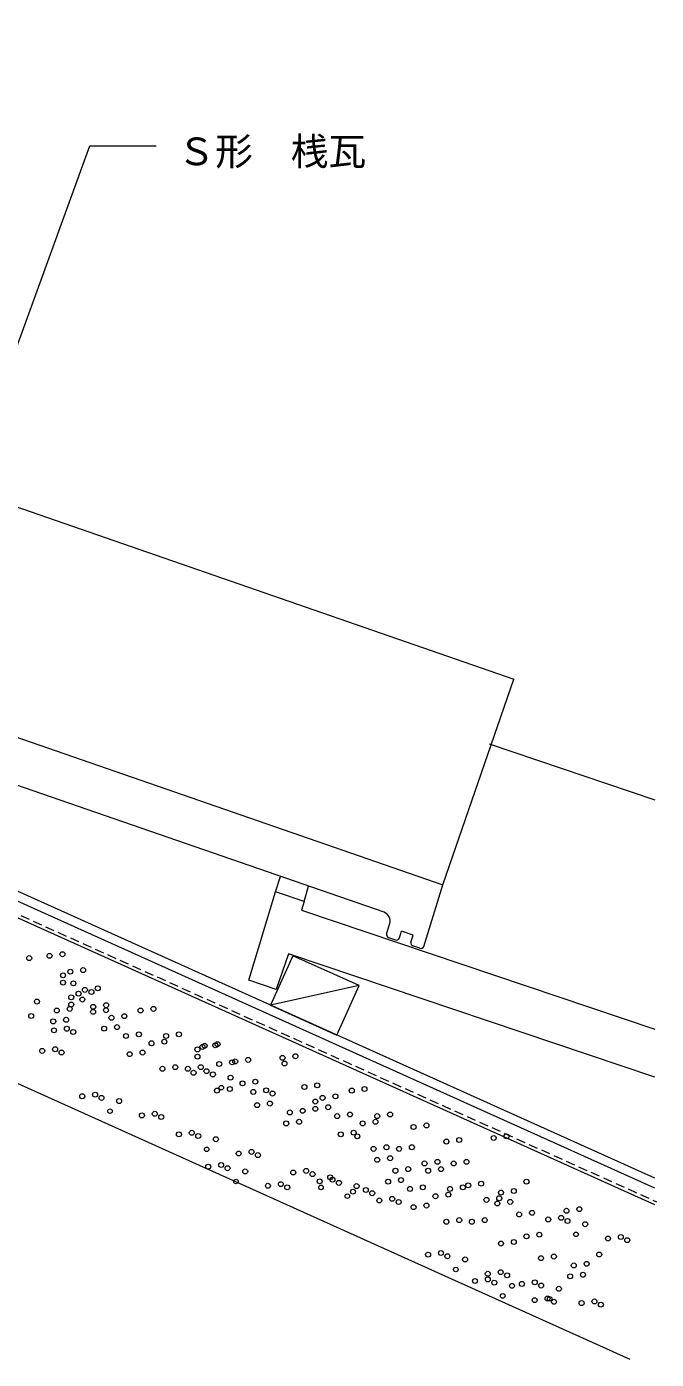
# Model space of a CAD drawing. Units: millimetres, scale not verified. Extents: x -203 to 197, y -138 to 132.
# Drawn here: x 116.8 to 158.5, y -59.5 to 28.7 of the extents above; entities that cross this region are included whole.
import ezdxf
from ezdxf.enums import TextEntityAlignment as Align

# ---------------------------------------------------------------- set-up
doc = ezdxf.new("R2010")
doc.units = ezdxf.units.MM
doc.header["$LTSCALE"] = 0.5
doc.linetypes.add('DASHED1', pattern=[1.8, 1.2, -0.6])
for name, color, linetype, lineweight in [('1-0', 7, 'Continuous', 18), ('1-2', 3, 'Continuous', 18), ('1-3', 7, 'Continuous', 18)]:
    doc.layers.add(name, color=color, linetype=linetype, lineweight=lineweight)
doc.styles.add('ＭＳ ゴシック', font='')
doc.styles.get('ＭＳ ゴシック').set_extended_font_data('MS Gothic')

msp = doc.modelspace()

# ---------------------------------------------------------------- linework, layer by layer
at = {"layer": '1-0'}
for p, q in [((158.3911, -48.1847), (-12.4533, 28.6953)), ((158.3911, -49.2812), (-12.4533, 27.5987)), ((158.3911, -47.5267), (-4.966, 25.984)), ((122.2415, 20.8055), (125.3564, 20.8055)), ((156.7496, -59.5085), (-12.4533, 16.6329)), ((135.1531, -29.2135), (135.459, -28.1954)), ((138.796, -34.7612), (132.9414, -36.0744))]:
    msp.add_line(p, q, dxfattribs=at)
at = {"layer": '1-0', "linetype": 'DASHED1'}
msp.add_line((-12.4533, 27.8481), (158.4844, -49.0739), dxfattribs=at)
at = {"layer": '1-0'}
msp.add_lwpolyline([(137.3187, -38.0441), (138.796, -34.7612), (134.4187, -32.7915), (132.9414, -36.0744)], close=True, dxfattribs=at)
for centre, radius in [((119.1567, -32.6969), 0.1638), ((116.956, -32.9536), 0.1638), ((118.3052, -32.8033), 0.1638), ((119.1974, -34.0931), 0.1638), ((119.6796, -33.852), 0.1638), ((120.5311, -33.7456), 0.1638), ((119.1975, -34.5752), 0.1638), ((119.8799, -34.6253), 0.1638), ((120.2243, -35.3046), 0.1638), ((120.6438, -35.0573), 0.1638), ((121.0758, -35.1982), 0.1638), ((121.4953, -34.9509), 0.1638), ((117.4694, -35.8305), 0.1638), ((119.6388, -36.3126), 0.1638), ((119.7422, -35.5457), 0.1638), ((119.7422, -36.0277), 0.1638), ((120.4747, -35.6959), 0.1638), ((121.1979, -36.178), 0.1638), ((122.0493, -36.0716), 0.1638), ((125.183, -36.3127), 0.1638), ((117.0917, -36.7866), 0.1638), ((118.5463, -37.1422), 0.1638), ((118.7873, -36.4191), 0.1638), ((119.3978, -37.0358), 0.1638), ((121.1885, -36.5098), 0.1638), ((122.04, -36.4034), 0.1638), ((122.4031, -36.9012), 0.1638), ((123.2546, -36.7948), 0.1638), ((124.3315, -36.4191), 0.1638), ((118.5969, -37.7338), 0.1638), ((119.4484, -37.6273), 0.1638), ((119.8741, -37.8402), 0.1638), ((121.921, -37.6243), 0.1638), ((122.7725, -37.5179), 0.1638), ((124.2188, -38), 0.1638), ((126.8704, -38), 0.1638), ((123.3673, -38.1064), 0.1638), ((125.0547, -38.5885), 0.1638), ((125.9062, -38.4821), 0.1638), ((126.0189, -38.1064), 0.1638), ((128.4294, -38.8296), 0.1638), ((128.5766, -38.7544), 0.1638), ((129.2809, -38.7232), 0.1638), ((129.4281, -38.648), 0.1638), ((117.8205, -39.0924), 0.1638), ((118.672, -38.986), 0.1638), ((119.0977, -39.1989), 0.1638), ((123.6084, -39.3117), 0.1638), ((124.4599, -39.2053), 0.1638), ((128.0944, -38.9955), 0.1638), ((128.0945, -39.4776), 0.1638), ((130.3923, -39.8533), 0.1638), ((130.5989, -39.7938), 0.1638), ((130.5989, -39.7938), 0.1638), ((131.4504, -39.6874), 0.1638), ((131.4504, -39.6874), 0.1638), ((133.7326, -39.5528), 0.1638), ((134.5841, -39.4463), 0.1638), ((125.7778, -40.2759), 0.1638), ((126.6293, -40.1695), 0.1638), ((127.4652, -40.2759), 0.1638), ((127.842, -40.5432), 0.1638), ((128.3167, -40.1695), 0.1638), ((128.6935, -40.4368), 0.1638), ((129.1192, -40.6497), 0.1638), ((129.5408, -39.9597), 0.1638), ((133.8609, -39.9284), 0.1638), ((129.6796, -41.5293), 0.1505), ((130.2451, -41.6158), 0.1638), ((130.2901, -40.8625), 0.1638), ((131.081, -41.2401), 0.1638), ((131.9325, -41.1337), 0.1638), ((135.1789, -41.4812), 0.1638), ((136.0304, -41.3747), 0.1638), ((139.164, -41.6158), 0.1638), ((120.4664, -42.096), 0.1638), ((121.3179, -41.9895), 0.1638), ((121.7437, -42.2024), 0.1638), ((122.9145, -42.4153), 0.1638), ((129.3936, -41.7222), 0.1638), ((131.7953, -41.8098), 0.1638), ((132.6467, -41.7033), 0.1638), ((133.0725, -41.9162), 0.1638), ((135.902, -42.4454), 0.1638), ((136.3842, -42.2043), 0.1638), ((137.2356, -42.0979), 0.1638), ((138.3126, -41.7222), 0.1638), ((122.3041, -43.0821), 0.1505), ((124.4197, -43.3625), 0.1638), ((125.2712, -43.2561), 0.1638), ((132.0452, -42.6864), 0.1638), ((132.8967, -42.58), 0.1638), ((134.2147, -43.1685), 0.1638), ((135.0662, -43.0621), 0.1638), ((135.902, -42.9275), 0.1638), ((136.7535, -42.821), 0.1638), ((138.1998, -43.3031), 0.1638), ((140.8514, -43.3031), 0.1638), ((125.6969, -43.4689), 0.1638), ((133.9736, -43.8917), 0.1638), ((134.8251, -43.7853), 0.1638), ((137.3484, -43.4096), 0.1638), ((139.0357, -43.8917), 0.1638), ((139.8872, -43.7852), 0.1638), ((139.9999, -43.4096), 0.1638), ((142.4104, -44.1327), 0.1638), ((143.2619, -44.0263), 0.1638), ((126.8715, -44.6192), 0.1638), ((127.723, -44.5128), 0.1638), ((128.1488, -44.7256), 0.1638), ((129.3196, -44.9385), 0.1638), ((137.5894, -44.6148), 0.1638), ((138.4409, -44.5084), 0.1638), ((138.682, -44.7495), 0.1638), ((144.5799, -45.0969), 0.1638), ((144.5799, -45.0969), 0.1638), ((145.4314, -44.9905), 0.1638), ((145.4314, -44.9905), 0.1638), ((147.7136, -44.8559), 0.1638), ((148.5651, -44.7495), 0.1638), ((128.7091, -45.6053), 0.1505), ((130.8248, -45.8857), 0.1638), ((131.6763, -45.7793), 0.1638), ((132.102, -45.9922), 0.1638), ((139.7589, -45.579), 0.1638), ((140.6104, -45.4726), 0.1638), ((141.4462, -45.579), 0.1638), ((142.2977, -45.4726), 0.1638), ((128.8125, -46.7542), 0.1638), ((129.664, -46.6478), 0.1638), ((130.0897, -46.8607), 0.1638), ((139.9999, -46.3022), 0.1638), ((140.8514, -46.1958), 0.1638), ((143.1336, -46.5433), 0.1638), ((143.9851, -46.4368), 0.1638), ((145.062, -46.5433), 0.1638), ((145.9135, -46.4368), 0.1638), ((130.6501, -47.7403), 0.1505), ((131.2605, -47.0735), 0.1638), ((134.4412, -47.1424), 0.1638), ((135.2927, -47.036), 0.1638), ((135.7185, -47.2488), 0.1638), ((136.188, -47.7247), 0.1638), ((136.8893, -47.4617), 0.1638), ((137.0395, -47.6183), 0.1638), ((140.7231, -47.7485), 0.1638), ((141.2052, -47.0253), 0.1638), ((141.5746, -47.6421), 0.1638), ((142.0567, -46.9189), 0.1638), ((143.3747, -47.0253), 0.1638), ((144.2261, -46.9189), 0.1638), ((149.883, -47.7485), 0.1638), ((132.7657, -48.0207), 0.1638), ((133.6172, -47.9143), 0.1638), ((134.043, -48.1272), 0.1638), ((136.2788, -48.1285), 0.1505), ((137.4653, -47.8311), 0.1638), ((138.3945, -48.4089), 0.1638), ((138.6361, -48.044), 0.1638), ((139.2459, -48.3025), 0.1638), ((139.6717, -48.5154), 0.1638), ((142.1694, -48.2306), 0.1638), ((143.0209, -48.1242), 0.1638), ((144.7083, -48.6063), 0.1638), ((144.821, -48.2306), 0.1638), ((145.6725, -48.1242), 0.1638), ((146.0262, -47.9896), 0.1638), ((146.8777, -47.8831), 0.1638), ((148.1957, -48.4717), 0.1638), ((149.0472, -48.3652), 0.1638), ((138.0256, -48.7108), 0.1505), ((140.1413, -48.9912), 0.1638), ((140.9928, -48.8848), 0.1638), ((141.4185, -49.0977), 0.1638), ((142.4105, -49.4359), 0.1638), ((143.2619, -49.3294), 0.1638), ((143.8568, -48.7127), 0.1638), ((147.2315, -48.9538), 0.1638), ((147.9546, -49.1948), 0.1638), ((148.083, -48.8473), 0.1638), ((148.8061, -49.0884), 0.1638), ((144.5799, -50.4001), 0.1638), ((145.4314, -50.2936), 0.1638), ((146.2673, -50.4001), 0.1638), ((147.1188, -50.2936), 0.1638), ((149.4009, -49.918), 0.1638), ((149.4009, -49.918), 0.1638), ((150.2524, -49.8116), 0.1638), ((150.2524, -49.8116), 0.1638), ((151.3273, -50.2479), 0.1638), ((152.1788, -50.1415), 0.1638), ((152.5346, -49.6769), 0.1638), ((152.6046, -50.3543), 0.1638), ((153.3861, -49.5705), 0.1638), ((150.7345, -51.2579), 0.1638), ((153.165, -51.234), 0.1505), ((153.7754, -50.5672), 0.1638), ((148.1957, -51.8464), 0.1638), ((149.0472, -51.74), 0.1638), ((149.8831, -51.3643), 0.1638), ((155.2806, -51.5144), 0.1638), ((156.1321, -51.408), 0.1638), ((156.5578, -51.6209), 0.1638), ((143.3695, -52.577), 0.1638), ((144.221, -52.4706), 0.1638), ((144.6467, -52.6835), 0.1638), ((145.8176, -52.8963), 0.1638), ((150.8473, -52.8106), 0.1638), ((151.6987, -52.7042), 0.1638), ((154.7041, -52.5695), 0.1638), ((145.2071, -53.5631), 0.1505), ((147.3228, -53.8436), 0.1638), ((148.1742, -53.7371), 0.1638), ((148.6, -53.95), 0.1638), ((153.0167, -53.2927), 0.1638), ((153.6272, -53.9094), 0.1638), ((153.8682, -53.1863), 0.1638), ((146.475, -54.3239), 0.1638), ((147.3265, -54.2174), 0.1638), ((147.7523, -54.4303), 0.1638), ((148.9231, -54.6432), 0.1638), ((149.5805, -54.518), 0.1638), ((150.432, -54.4115), 0.1638), ((150.8578, -54.6244), 0.1638), ((152.0286, -54.8373), 0.1638), ((152.7757, -54.0159), 0.1638), ((148.3126, -55.31), 0.1505), ((150.4282, -55.5904), 0.1638), ((151.2797, -55.484), 0.1638), ((151.4181, -55.5041), 0.1505), ((151.7055, -55.6968), 0.1638), ((154.3853, -55.6781), 0.1638), ((153.5338, -55.7845), 0.1638), ((154.811, -55.8909), 0.1638)]:
    msp.add_circle(centre, radius, dxfattribs=at)
at = {"layer": '1-2', "color": 7}
for p, q in [((100.1119, 2.4464), (149.0558, -14.4878)), ((144.3474, -28.0962), (149.0558, -14.4878)), ((147.4217, -18.7795), (158.3911, -22.4679)), ((133.2564, -28.5757), (133.6005, -27.5524))]:
    msp.add_line(p, q, dxfattribs=at)
at = {"layer": '1-2'}
for p, q in [((87.6153, -8.4675), (144.3474, -28.0962)), ((140.4516, -29.9228), (86.7267, -11.3345)), ((143.0838, -32.1735), (144.3474, -28.0962)), ((131.5006, -34.4209), (133.2564, -28.5757)), ((135.1531, -29.2135), (133.2564, -28.5757)), ((135.1531, -29.2135), (134.9805, -29.7884)), ((134.9805, -29.7884), (158.3911, -37.6602)), ((140.6215, -31.3353), (140.8285, -30.6674)), ((140.7472, -31.5835), (141.2199, -31.7471)), ((141.4764, -31.6173), (141.6139, -31.1737)), ((142.3703, -31.4354), (141.6139, -31.1737)), ((142.2289, -31.8915), (142.3703, -31.4354)), ((142.8273, -32.3033), (142.3546, -32.1397)), ((134.1169, -32.6631), (133.3176, -35.0403)), ((158.3911, -40.8252), (134.1169, -32.6631)), ((133.3202, -35.0327), (131.5006, -34.4209))]:
    msp.add_line(p, q, dxfattribs=at)
for centre, radius, start, end in [((140.2554, -30.4898), 0.6, 342.78041, 70.91435), ((140.8126, -31.3946), 0.2, 162.78029, 250.91174), ((141.2853, -31.5581), 0.2, 250.91174, 342.78267), ((142.42, -31.9507), 0.2, 162.78267, 250.91623), ((142.8927, -32.1143), 0.2, 250.9151, 342.78369)]:
    msp.add_arc(centre, radius, start, end, dxfattribs=at)
at = {"layer": '1-3'}
msp.add_lwpolyline([(110.8212, -7.0714), (120.9676, 20.8055), (122.2415, 20.8055)], dxfattribs=at)

# ---------------------------------------------------------------- texts
at = {"layer": '1-3', "style": 'ＭＳ ゴシック'}
msp.add_text('Ｓ形\u3000桟瓦', height=1.833, dxfattribs=at).set_placement((126.7716, 18.9747), align=Align.BOTTOM_LEFT)

doc.saveas('drawing.dxf')
